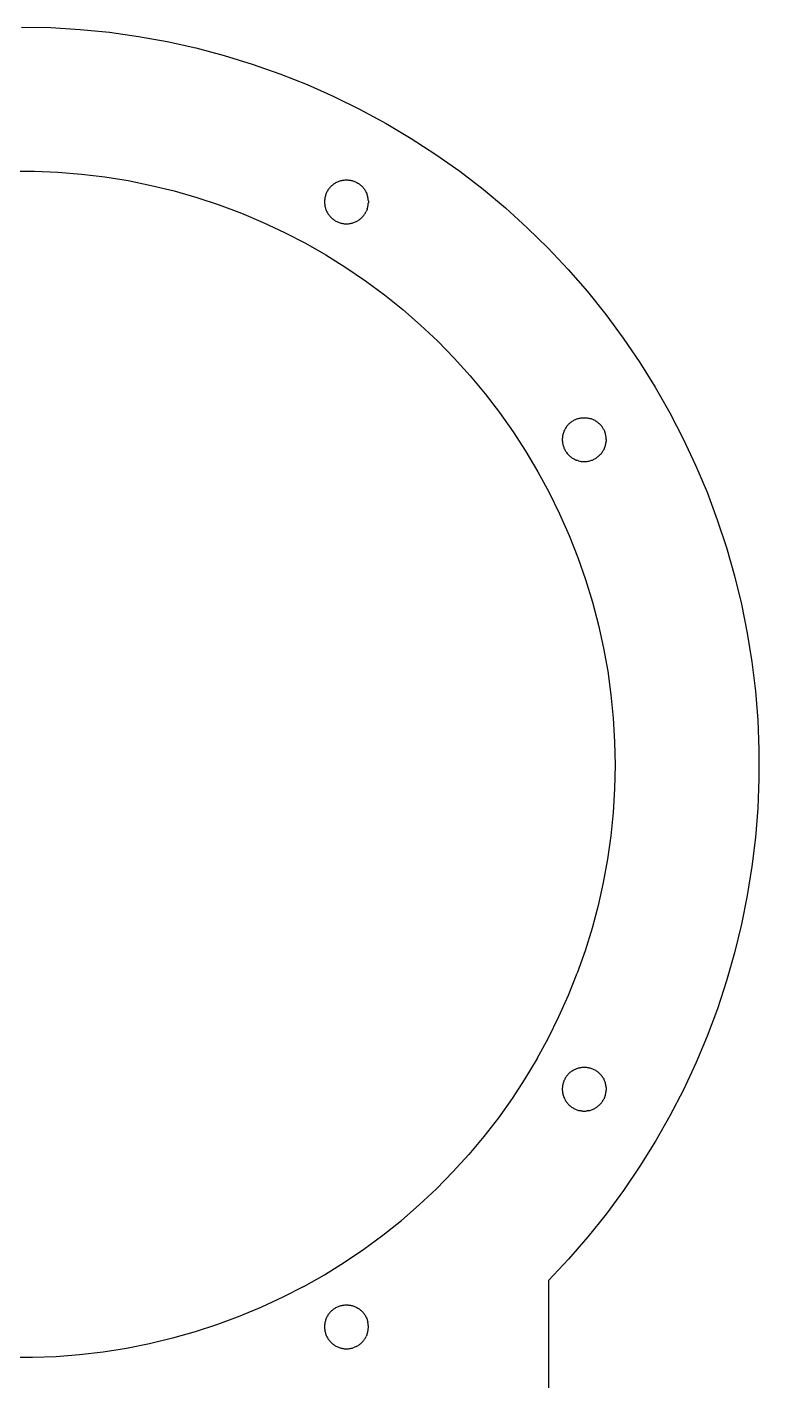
# Model space of a CAD drawing. Header units: millimetres. Extents: x -50 to 192, y -197 to 32.
# Drawn here: x 0.3 to 42, y -141.1 to -64 of the extents above; entities that cross this region are included whole.
import ezdxf

# ---------------------------------------------------------------- set-up
doc = ezdxf.new("R2010")
doc.units = ezdxf.units.MM
doc.layers.add('FRONT_XZ', color=7, linetype='Continuous')

msp = doc.modelspace()

# ---------------------------------------------------------------- linework, layer by layer
at = {"layer": 'FRONT_XZ'}
for p, q in [((0, -64), (1.67, -64.033)), ((1.67, -64.033), (3.337, -64.133)), ((3.337, -64.133), (4.998, -64.298)), ((4.998, -64.298), (6.652, -64.53)), ((6.652, -64.53), (8.295, -64.827)), ((8.295, -64.827), (9.925, -65.19)), ((9.925, -65.19), (11.54, -65.616)), ((11.54, -65.616), (13.136, -66.107)), ((13.136, -66.107), (14.711, -66.661)), ((14.711, -66.661), (16.264, -67.277)), ((16.264, -67.277), (17.79, -67.954)), ((17.79, -67.954), (19.288, -68.691)), ((19.288, -68.691), (20.756, -69.487)), ((20.756, -69.487), (22.191, -70.341)), ((22.191, -70.341), (23.591, -71.252)), ((23.591, -71.252), (24.954, -72.217)), ((-0.62, -72.206), (0.724, -72.208)), ((0.724, -72.208), (2.067, -72.263)), ((2.067, -72.263), (3.407, -72.372)), ((3.407, -72.372), (4.741, -72.534)), ((24.954, -72.217), (26.277, -73.236)), ((4.741, -72.534), (6.068, -72.749)), ((6.068, -72.749), (7.385, -73.017)), ((7.385, -73.017), (8.69, -73.336)), ((17.466, -73.255), (17.439, -73.297)), ((17.495, -73.214), (17.466, -73.255)), ((17.525, -73.175), (17.495, -73.214)), ((17.557, -73.137), (17.525, -73.175)), ((17.59, -73.1), (17.557, -73.137)), ((17.59, -73.1), (17.625, -73.064)), ((17.625, -73.064), (17.661, -73.03)), ((17.661, -73.03), (17.699, -72.998)), ((17.699, -72.998), (17.737, -72.967)), ((17.737, -72.967), (17.777, -72.937)), ((17.777, -72.937), (17.819, -72.909)), ((17.819, -72.909), (17.861, -72.883)), ((17.861, -72.883), (17.904, -72.858)), ((17.904, -72.858), (17.948, -72.836)), ((17.948, -72.836), (17.993, -72.814)), ((17.993, -72.814), (18.039, -72.795)), ((18.039, -72.795), (18.085, -72.778)), ((18.085, -72.778), (18.133, -72.762)), ((18.133, -72.762), (18.18, -72.749)), ((18.18, -72.749), (18.229, -72.737)), ((18.229, -72.737), (18.278, -72.727)), ((18.278, -72.727), (18.327, -72.719)), ((18.327, -72.719), (18.376, -72.713)), ((18.376, -72.713), (18.425, -72.709)), ((18.425, -72.709), (18.475, -72.707)), ((18.475, -72.707), (18.525, -72.707)), ((18.525, -72.707), (18.575, -72.709)), ((18.575, -72.709), (18.624, -72.713)), ((18.624, -72.713), (18.673, -72.719)), ((18.673, -72.719), (18.722, -72.727)), ((18.722, -72.727), (18.771, -72.737)), ((18.771, -72.737), (18.82, -72.749)), ((18.82, -72.749), (18.867, -72.762)), ((18.867, -72.762), (18.915, -72.778)), ((18.915, -72.778), (18.961, -72.795)), ((18.961, -72.795), (19.007, -72.814)), ((19.007, -72.814), (19.052, -72.836)), ((19.052, -72.836), (19.096, -72.858)), ((19.096, -72.858), (19.139, -72.883)), ((19.139, -72.883), (19.181, -72.909)), ((19.181, -72.909), (19.223, -72.937)), ((19.223, -72.937), (19.263, -72.967)), ((19.263, -72.967), (19.301, -72.998)), ((19.301, -72.998), (19.339, -73.03)), ((19.375, -73.064), (19.339, -73.03)), ((19.375, -73.064), (19.41, -73.1)), ((19.41, -73.1), (19.443, -73.137)), ((19.443, -73.137), (19.475, -73.175)), ((19.475, -73.175), (19.505, -73.214)), ((19.505, -73.214), (19.534, -73.255)), ((19.534, -73.255), (19.561, -73.297)), ((26.277, -73.236), (27.559, -74.306)), ((8.69, -73.336), (9.982, -73.708)), ((9.982, -73.708), (11.258, -74.13)), ((17.251, -73.907), (17.25, -73.957)), ((17.25, -73.957), (17.251, -74.007)), ((17.254, -73.858), (17.251, -73.907)), ((17.251, -74.007), (17.254, -74.056)), ((17.259, -73.808), (17.254, -73.858)), ((17.266, -73.759), (17.259, -73.808)), ((17.275, -73.71), (17.266, -73.759)), ((17.285, -73.662), (17.275, -73.71)), ((17.298, -73.614), (17.285, -73.662)), ((17.313, -73.566), (17.298, -73.614)), ((17.329, -73.519), (17.313, -73.566)), ((17.348, -73.473), (17.329, -73.519)), ((17.368, -73.428), (17.348, -73.473)), ((17.39, -73.383), (17.368, -73.428)), ((17.413, -73.339), (17.39, -73.383)), ((17.439, -73.297), (17.413, -73.339)), ((19.561, -73.297), (19.587, -73.339)), ((19.587, -73.339), (19.61, -73.383)), ((19.61, -73.383), (19.632, -73.428)), ((19.632, -73.428), (19.652, -73.473)), ((19.652, -73.473), (19.671, -73.519)), ((19.687, -73.566), (19.671, -73.519)), ((19.702, -73.614), (19.687, -73.566)), ((19.715, -73.662), (19.702, -73.614)), ((19.725, -73.71), (19.715, -73.662)), ((19.734, -73.759), (19.725, -73.71)), ((19.741, -73.808), (19.734, -73.759)), ((19.746, -73.858), (19.741, -73.808)), ((19.749, -73.907), (19.746, -73.858)), ((19.746, -74.056), (19.749, -74.007)), ((19.749, -73.907), (19.75, -73.957)), ((19.75, -73.957), (19.749, -74.007)), ((11.258, -74.13), (12.516, -74.603)), ((12.516, -74.603), (13.754, -75.125)), ((17.254, -74.056), (17.259, -74.106)), ((17.259, -74.106), (17.266, -74.155)), ((17.266, -74.155), (17.275, -74.204)), ((17.275, -74.204), (17.285, -74.252)), ((17.285, -74.252), (17.298, -74.301)), ((17.298, -74.301), (17.313, -74.348)), ((17.313, -74.348), (17.329, -74.395)), ((17.329, -74.395), (17.348, -74.441)), ((17.348, -74.441), (17.368, -74.487)), ((17.368, -74.487), (17.39, -74.531)), ((17.39, -74.531), (17.413, -74.575)), ((17.413, -74.575), (17.439, -74.618)), ((17.439, -74.618), (17.466, -74.659)), ((17.466, -74.659), (17.495, -74.7)), ((17.495, -74.7), (17.525, -74.739)), ((17.525, -74.739), (17.557, -74.777)), ((17.557, -74.777), (17.59, -74.814)), ((19.41, -74.814), (19.443, -74.777)), ((19.443, -74.777), (19.475, -74.739)), ((19.475, -74.739), (19.505, -74.7)), ((19.505, -74.7), (19.534, -74.659)), ((19.534, -74.659), (19.561, -74.618)), ((19.561, -74.618), (19.587, -74.575)), ((19.587, -74.575), (19.61, -74.531)), ((19.632, -74.487), (19.61, -74.531)), ((19.652, -74.441), (19.632, -74.487)), ((19.671, -74.395), (19.652, -74.441)), ((19.687, -74.348), (19.671, -74.395)), ((19.687, -74.348), (19.702, -74.301)), ((19.702, -74.301), (19.715, -74.252)), ((19.715, -74.252), (19.725, -74.204)), ((19.725, -74.204), (19.734, -74.155)), ((19.734, -74.155), (19.741, -74.106)), ((19.741, -74.106), (19.746, -74.056)), ((27.559, -74.306), (28.797, -75.427)), ((13.754, -75.125), (14.971, -75.696)), ((17.59, -74.814), (17.625, -74.85)), ((17.625, -74.85), (17.661, -74.884)), ((17.661, -74.884), (17.699, -74.916)), ((17.699, -74.916), (17.737, -74.947)), ((17.737, -74.947), (17.777, -74.977)), ((17.777, -74.977), (17.819, -75.005)), ((17.819, -75.005), (17.861, -75.031)), ((17.861, -75.031), (17.904, -75.056)), ((17.904, -75.056), (17.948, -75.079)), ((17.948, -75.079), (17.993, -75.1)), ((17.993, -75.1), (18.039, -75.119)), ((18.039, -75.119), (18.085, -75.136)), ((18.085, -75.136), (18.133, -75.152)), ((18.133, -75.152), (18.18, -75.166)), ((18.18, -75.166), (18.229, -75.177)), ((18.229, -75.177), (18.278, -75.187)), ((18.278, -75.187), (18.327, -75.195)), ((18.327, -75.195), (18.376, -75.201)), ((18.376, -75.201), (18.425, -75.205)), ((18.425, -75.205), (18.475, -75.207)), ((18.475, -75.207), (18.525, -75.207)), ((18.525, -75.207), (18.575, -75.205)), ((18.575, -75.205), (18.624, -75.201)), ((18.624, -75.201), (18.673, -75.195)), ((18.673, -75.195), (18.722, -75.187)), ((18.722, -75.187), (18.771, -75.177)), ((18.771, -75.177), (18.82, -75.166)), ((18.82, -75.166), (18.867, -75.152)), ((18.867, -75.152), (18.915, -75.136)), ((18.915, -75.136), (18.961, -75.119)), ((18.961, -75.119), (19.007, -75.1)), ((19.007, -75.1), (19.052, -75.079)), ((19.052, -75.079), (19.096, -75.056)), ((19.096, -75.056), (19.139, -75.031)), ((19.139, -75.031), (19.181, -75.005)), ((19.181, -75.005), (19.223, -74.977)), ((19.223, -74.977), (19.263, -74.947)), ((19.263, -74.947), (19.301, -74.916)), ((19.301, -74.916), (19.339, -74.884)), ((19.339, -74.884), (19.375, -74.85)), ((19.375, -74.85), (19.41, -74.814)), ((28.797, -75.427), (29.99, -76.596)), ((14.971, -75.696), (16.164, -76.316)), ((16.164, -76.316), (17.331, -76.982)), ((17.331, -76.982), (18.471, -77.694)), ((29.99, -76.596), (31.135, -77.811)), ((18.471, -77.694), (19.582, -78.45)), ((31.135, -77.811), (32.231, -79.071)), ((19.582, -78.45), (20.662, -79.251)), ((20.662, -79.251), (21.709, -80.093)), ((32.231, -79.071), (33.276, -80.373)), ((21.709, -80.093), (22.722, -80.977)), ((22.722, -80.977), (23.699, -81.9)), ((33.276, -80.373), (34.268, -81.716)), ((34.268, -81.716), (35.206, -83.098)), ((23.699, -81.9), (24.638, -82.861)), ((24.638, -82.861), (25.538, -83.859)), ((35.206, -83.098), (36.089, -84.516)), ((25.538, -83.859), (26.398, -84.892)), ((36.089, -84.516), (36.915, -85.967)), ((26.398, -84.892), (27.217, -85.958)), ((27.217, -85.958), (27.992, -87.056)), ((31.491, -86.378), (31.536, -86.357)), ((31.536, -86.357), (31.582, -86.338)), ((31.582, -86.338), (31.628, -86.321)), ((31.628, -86.321), (31.676, -86.305)), ((31.676, -86.305), (31.723, -86.292)), ((31.723, -86.292), (31.772, -86.28)), ((31.772, -86.28), (31.82, -86.27)), ((31.82, -86.27), (31.87, -86.262)), ((31.87, -86.262), (31.919, -86.256)), ((31.919, -86.256), (31.968, -86.252)), ((31.968, -86.252), (32.018, -86.25)), ((32.018, -86.25), (32.068, -86.25)), ((32.068, -86.25), (32.117, -86.252)), ((32.117, -86.252), (32.167, -86.256)), ((32.167, -86.256), (32.216, -86.262)), ((32.216, -86.262), (32.265, -86.27)), ((32.265, -86.27), (32.314, -86.28)), ((32.314, -86.28), (32.362, -86.292)), ((32.362, -86.292), (32.41, -86.305)), ((32.41, -86.305), (32.457, -86.321)), ((32.457, -86.321), (32.504, -86.338)), ((32.504, -86.338), (32.55, -86.357)), ((32.55, -86.357), (32.595, -86.378)), ((36.915, -85.967), (37.682, -87.45)), ((27.992, -87.056), (28.723, -88.184)), ((30.856, -87.109), (30.841, -87.157)), ((30.872, -87.062), (30.856, -87.109)), ((30.89, -87.016), (30.872, -87.062)), ((30.911, -86.97), (30.89, -87.016)), ((30.933, -86.926), (30.911, -86.97)), ((30.956, -86.882), (30.933, -86.926)), ((30.982, -86.839), (30.956, -86.882)), ((31.009, -86.798), (30.982, -86.839)), ((31.038, -86.757), (31.009, -86.798)), ((31.068, -86.718), (31.038, -86.757)), ((31.1, -86.68), (31.068, -86.718)), ((31.133, -86.643), (31.1, -86.68)), ((31.133, -86.643), (31.168, -86.607)), ((31.168, -86.607), (31.204, -86.573)), ((31.204, -86.573), (31.242, -86.541)), ((31.242, -86.541), (31.28, -86.51)), ((31.28, -86.51), (31.32, -86.48)), ((31.32, -86.48), (31.361, -86.452)), ((31.361, -86.452), (31.404, -86.426)), ((31.404, -86.426), (31.447, -86.401)), ((31.447, -86.401), (31.491, -86.378)), ((32.595, -86.378), (32.639, -86.401)), ((32.639, -86.401), (32.682, -86.426)), ((32.682, -86.426), (32.724, -86.452)), ((32.724, -86.452), (32.766, -86.48)), ((32.766, -86.48), (32.806, -86.51)), ((32.844, -86.541), (32.806, -86.51)), ((32.882, -86.573), (32.844, -86.541)), ((32.918, -86.607), (32.882, -86.573)), ((32.953, -86.643), (32.918, -86.607)), ((32.986, -86.68), (32.953, -86.643)), ((33.018, -86.718), (32.986, -86.68)), ((33.048, -86.757), (33.018, -86.718)), ((33.077, -86.798), (33.048, -86.757)), ((33.104, -86.839), (33.077, -86.798)), ((33.13, -86.882), (33.104, -86.839)), ((33.153, -86.926), (33.13, -86.882)), ((33.153, -86.926), (33.175, -86.97)), ((33.175, -86.97), (33.195, -87.016)), ((33.195, -87.016), (33.214, -87.062)), ((33.23, -87.109), (33.214, -87.062)), ((33.245, -87.157), (33.23, -87.109)), ((30.794, -87.45), (30.793, -87.5)), ((30.793, -87.5), (30.794, -87.55)), ((30.797, -87.401), (30.794, -87.45)), ((30.794, -87.55), (30.797, -87.599)), ((30.802, -87.351), (30.797, -87.401)), ((30.797, -87.599), (30.802, -87.649)), ((30.809, -87.302), (30.802, -87.351)), ((30.802, -87.649), (30.809, -87.698)), ((30.818, -87.253), (30.809, -87.302)), ((30.809, -87.698), (30.818, -87.747)), ((30.828, -87.205), (30.818, -87.253)), ((30.818, -87.747), (30.828, -87.795)), ((30.841, -87.157), (30.828, -87.205)), ((30.828, -87.795), (30.841, -87.843)), ((30.841, -87.843), (30.856, -87.891)), ((30.856, -87.891), (30.872, -87.938)), ((33.214, -87.938), (33.23, -87.891)), ((33.23, -87.891), (33.245, -87.843)), ((33.258, -87.205), (33.245, -87.157)), ((33.245, -87.843), (33.258, -87.795)), ((33.268, -87.253), (33.258, -87.205)), ((33.258, -87.795), (33.268, -87.747)), ((33.277, -87.302), (33.268, -87.253)), ((33.268, -87.747), (33.277, -87.698)), ((33.284, -87.351), (33.277, -87.302)), ((33.277, -87.698), (33.284, -87.649)), ((33.289, -87.401), (33.284, -87.351)), ((33.284, -87.649), (33.289, -87.599)), ((33.292, -87.45), (33.289, -87.401)), ((33.292, -87.55), (33.289, -87.599)), ((33.293, -87.5), (33.292, -87.45)), ((33.293, -87.5), (33.292, -87.55)), ((37.682, -87.45), (38.389, -88.963)), ((28.723, -88.184), (29.409, -89.34)), ((30.872, -87.938), (30.89, -87.984)), ((30.89, -87.984), (30.911, -88.03)), ((30.911, -88.03), (30.933, -88.074)), ((30.933, -88.074), (30.956, -88.118)), ((30.956, -88.118), (30.982, -88.161)), ((30.982, -88.161), (31.009, -88.202)), ((31.009, -88.202), (31.038, -88.243)), ((31.038, -88.243), (31.068, -88.282)), ((31.068, -88.282), (31.1, -88.32)), ((31.1, -88.32), (31.133, -88.357)), ((31.133, -88.357), (31.168, -88.393)), ((31.168, -88.393), (31.204, -88.427)), ((31.204, -88.427), (31.242, -88.459)), ((31.242, -88.459), (31.28, -88.49)), ((31.28, -88.49), (31.32, -88.52)), ((31.32, -88.52), (31.361, -88.548)), ((31.361, -88.548), (31.404, -88.574)), ((31.404, -88.574), (31.447, -88.599)), ((31.447, -88.599), (31.491, -88.622)), ((31.491, -88.622), (31.536, -88.643)), ((31.536, -88.643), (31.582, -88.662)), ((31.582, -88.662), (31.628, -88.679)), ((31.676, -88.695), (31.628, -88.679)), ((32.41, -88.695), (32.457, -88.679)), ((32.457, -88.679), (32.504, -88.662)), ((32.504, -88.662), (32.55, -88.643)), ((32.55, -88.643), (32.595, -88.622)), ((32.595, -88.622), (32.639, -88.599)), ((32.639, -88.599), (32.682, -88.574)), ((32.682, -88.574), (32.724, -88.548)), ((32.724, -88.548), (32.766, -88.52)), ((32.766, -88.52), (32.806, -88.49)), ((32.806, -88.49), (32.844, -88.459)), ((32.882, -88.427), (32.844, -88.459)), ((32.918, -88.393), (32.882, -88.427)), ((32.918, -88.393), (32.953, -88.357)), ((32.953, -88.357), (32.986, -88.32)), ((32.986, -88.32), (33.018, -88.282)), ((33.018, -88.282), (33.048, -88.243)), ((33.048, -88.243), (33.077, -88.202)), ((33.077, -88.202), (33.104, -88.161)), ((33.104, -88.161), (33.13, -88.118)), ((33.153, -88.074), (33.13, -88.118)), ((33.175, -88.03), (33.153, -88.074)), ((33.175, -88.03), (33.195, -87.984)), ((33.195, -87.984), (33.214, -87.938)), ((29.409, -89.34), (30.048, -90.522)), ((31.723, -88.708), (31.676, -88.695)), ((31.723, -88.708), (31.772, -88.72)), ((31.772, -88.72), (31.82, -88.73)), ((31.82, -88.73), (31.87, -88.738)), ((31.87, -88.738), (31.919, -88.744)), ((31.919, -88.744), (31.968, -88.748)), ((31.968, -88.748), (32.018, -88.75)), ((32.018, -88.75), (32.068, -88.75)), ((32.068, -88.75), (32.117, -88.748)), ((32.117, -88.748), (32.167, -88.744)), ((32.167, -88.744), (32.216, -88.738)), ((32.216, -88.738), (32.265, -88.73)), ((32.265, -88.73), (32.314, -88.72)), ((32.314, -88.72), (32.362, -88.708)), ((32.362, -88.708), (32.41, -88.695)), ((38.389, -88.963), (39.036, -90.502)), ((30.048, -90.522), (30.639, -91.729)), ((39.036, -90.502), (39.621, -92.067)), ((30.639, -91.729), (31.183, -92.958)), ((39.621, -92.067), (40.144, -93.653)), ((31.183, -92.958), (31.676, -94.208)), ((40.144, -93.653), (40.603, -95.258)), ((31.676, -94.208), (32.12, -95.477)), ((32.12, -95.477), (32.513, -96.762)), ((40.603, -95.258), (40.998, -96.881)), ((32.513, -96.762), (32.855, -98.062)), ((40.998, -96.881), (41.328, -98.518)), ((32.855, -98.062), (33.144, -99.375)), ((41.328, -98.518), (41.593, -100.166)), ((33.144, -99.375), (33.381, -100.698)), ((41.593, -100.166), (41.792, -101.824)), ((33.381, -100.698), (33.566, -102.029)), ((33.566, -102.029), (33.697, -103.366)), ((41.792, -101.824), (41.925, -103.489)), ((33.697, -103.366), (33.775, -104.708)), ((41.925, -103.489), (41.992, -105.158)), ((33.775, -104.708), (33.8, -106.052)), ((41.992, -105.158), (41.992, -106.828)), ((33.8, -106.052), (33.771, -107.396)), ((41.992, -106.828), (41.926, -108.496)), ((33.771, -107.396), (33.689, -108.737)), ((33.689, -108.737), (33.554, -110.075)), ((41.926, -108.496), (41.793, -110.161)), ((33.554, -110.075), (33.365, -111.405)), ((41.793, -110.161), (41.595, -111.819)), ((33.365, -111.405), (33.124, -112.727)), ((41.595, -111.819), (41.331, -113.468)), ((33.124, -112.727), (32.83, -114.039)), ((32.83, -114.039), (32.485, -115.338)), ((41.331, -113.468), (41.001, -115.105)), ((32.485, -115.338), (32.088, -116.622)), ((41.001, -115.105), (40.607, -116.728)), ((32.088, -116.622), (31.64, -117.889)), ((40.607, -116.728), (40.148, -118.333)), ((31.142, -119.138), (31.64, -117.889)), ((40.148, -118.333), (39.626, -119.92)), ((30.595, -120.365), (31.142, -119.138)), ((39.626, -119.92), (39.042, -121.484)), ((30, -121.57), (30.595, -120.365)), ((29.357, -122.751), (30, -121.57)), ((39.042, -121.484), (38.395, -123.024)), ((29.357, -122.751), (28.668, -123.905)), ((31.447, -123.401), (31.491, -123.378)), ((31.491, -123.378), (31.536, -123.357)), ((31.536, -123.357), (31.582, -123.338)), ((31.582, -123.338), (31.628, -123.321)), ((31.628, -123.321), (31.676, -123.305)), ((31.676, -123.305), (31.723, -123.292)), ((31.723, -123.292), (31.772, -123.28)), ((31.772, -123.28), (31.82, -123.27)), ((31.82, -123.27), (31.87, -123.262)), ((31.87, -123.262), (31.919, -123.256)), ((31.919, -123.256), (31.968, -123.252)), ((31.968, -123.252), (32.018, -123.25)), ((32.018, -123.25), (32.068, -123.25)), ((32.068, -123.25), (32.117, -123.252)), ((32.117, -123.252), (32.167, -123.256)), ((32.167, -123.256), (32.216, -123.262)), ((32.216, -123.262), (32.265, -123.27)), ((32.265, -123.27), (32.314, -123.28)), ((32.314, -123.28), (32.362, -123.292)), ((32.362, -123.292), (32.41, -123.305)), ((32.41, -123.305), (32.457, -123.321)), ((32.457, -123.321), (32.504, -123.338)), ((32.504, -123.338), (32.55, -123.357)), ((32.55, -123.357), (32.595, -123.378)), ((32.595, -123.378), (32.639, -123.401)), ((38.395, -123.024), (37.688, -124.536)), ((28.668, -123.905), (27.934, -125.03)), ((30.841, -124.157), (30.828, -124.205)), ((30.856, -124.109), (30.841, -124.157)), ((30.872, -124.062), (30.856, -124.109)), ((30.89, -124.016), (30.872, -124.062)), ((30.911, -123.97), (30.89, -124.016)), ((30.933, -123.926), (30.911, -123.97)), ((30.956, -123.882), (30.933, -123.926)), ((30.982, -123.839), (30.956, -123.882)), ((31.009, -123.798), (30.982, -123.839)), ((31.038, -123.757), (31.009, -123.798)), ((31.068, -123.718), (31.038, -123.757)), ((31.1, -123.68), (31.068, -123.718)), ((31.133, -123.643), (31.1, -123.68)), ((31.133, -123.643), (31.168, -123.607)), ((31.168, -123.607), (31.204, -123.573)), ((31.204, -123.573), (31.242, -123.541)), ((31.242, -123.541), (31.28, -123.51)), ((31.28, -123.51), (31.32, -123.48)), ((31.32, -123.48), (31.361, -123.452)), ((31.361, -123.452), (31.404, -123.426)), ((31.404, -123.426), (31.447, -123.401)), ((32.639, -123.401), (32.682, -123.426)), ((32.682, -123.426), (32.724, -123.452)), ((32.724, -123.452), (32.766, -123.48)), ((32.766, -123.48), (32.806, -123.51)), ((32.844, -123.541), (32.806, -123.51)), ((32.844, -123.541), (32.882, -123.573)), ((32.882, -123.573), (32.918, -123.607)), ((32.953, -123.643), (32.918, -123.607)), ((32.986, -123.68), (32.953, -123.643)), ((33.018, -123.718), (32.986, -123.68)), ((33.048, -123.757), (33.018, -123.718)), ((33.077, -123.798), (33.048, -123.757)), ((33.104, -123.839), (33.077, -123.798)), ((33.13, -123.882), (33.104, -123.839)), ((33.13, -123.882), (33.153, -123.926)), ((33.153, -123.926), (33.175, -123.97)), ((33.195, -124.016), (33.175, -123.97)), ((33.214, -124.062), (33.195, -124.016)), ((33.23, -124.109), (33.214, -124.062)), ((33.245, -124.157), (33.23, -124.109)), ((33.258, -124.205), (33.245, -124.157)), ((30.794, -124.45), (30.793, -124.5)), ((30.793, -124.5), (30.794, -124.55)), ((30.797, -124.401), (30.794, -124.45)), ((30.794, -124.55), (30.797, -124.599)), ((30.802, -124.351), (30.797, -124.401)), ((30.797, -124.599), (30.802, -124.649)), ((30.809, -124.302), (30.802, -124.351)), ((30.802, -124.649), (30.809, -124.698)), ((30.818, -124.253), (30.809, -124.302)), ((30.809, -124.698), (30.818, -124.747)), ((30.828, -124.205), (30.818, -124.253)), ((30.818, -124.747), (30.828, -124.795)), ((30.828, -124.795), (30.841, -124.843)), ((30.841, -124.843), (30.856, -124.891)), ((30.856, -124.891), (30.872, -124.938)), ((33.214, -124.938), (33.23, -124.891)), ((33.23, -124.891), (33.245, -124.843)), ((33.245, -124.843), (33.258, -124.795)), ((33.268, -124.253), (33.258, -124.205)), ((33.258, -124.795), (33.268, -124.747)), ((33.277, -124.302), (33.268, -124.253)), ((33.268, -124.747), (33.277, -124.698)), ((33.284, -124.351), (33.277, -124.302)), ((33.277, -124.698), (33.284, -124.649)), ((33.289, -124.401), (33.284, -124.351)), ((33.284, -124.649), (33.289, -124.599)), ((33.289, -124.401), (33.292, -124.45)), ((33.289, -124.599), (33.292, -124.55)), ((33.292, -124.45), (33.293, -124.5)), ((33.293, -124.5), (33.292, -124.55)), ((37.688, -124.536), (36.922, -126.02)), ((27.934, -125.03), (27.155, -126.126)), ((30.872, -124.938), (30.89, -124.984)), ((30.89, -124.984), (30.911, -125.03)), ((30.911, -125.03), (30.933, -125.074)), ((30.933, -125.074), (30.956, -125.118)), ((30.956, -125.118), (30.982, -125.161)), ((30.982, -125.161), (31.009, -125.202)), ((31.009, -125.202), (31.038, -125.243)), ((31.038, -125.243), (31.068, -125.282)), ((31.068, -125.282), (31.1, -125.32)), ((31.1, -125.32), (31.133, -125.357)), ((31.133, -125.357), (31.168, -125.393)), ((31.168, -125.393), (31.204, -125.427)), ((31.204, -125.427), (31.242, -125.459)), ((31.242, -125.459), (31.28, -125.49)), ((31.28, -125.49), (31.32, -125.52)), ((31.32, -125.52), (31.361, -125.548)), ((31.361, -125.548), (31.404, -125.574)), ((31.404, -125.574), (31.447, -125.599)), ((31.447, -125.599), (31.491, -125.622)), ((31.491, -125.622), (31.536, -125.643)), ((31.536, -125.643), (31.582, -125.662)), ((31.582, -125.662), (31.628, -125.679)), ((31.628, -125.679), (31.676, -125.695)), ((31.676, -125.695), (31.723, -125.708)), ((32.362, -125.708), (32.41, -125.695)), ((32.41, -125.695), (32.457, -125.679)), ((32.457, -125.679), (32.504, -125.662)), ((32.504, -125.662), (32.55, -125.643)), ((32.55, -125.643), (32.595, -125.622)), ((32.595, -125.622), (32.639, -125.599)), ((32.639, -125.599), (32.682, -125.574)), ((32.682, -125.574), (32.724, -125.548)), ((32.724, -125.548), (32.766, -125.52)), ((32.806, -125.49), (32.766, -125.52)), ((32.844, -125.459), (32.806, -125.49)), ((32.844, -125.459), (32.882, -125.427)), ((32.882, -125.427), (32.918, -125.393)), ((32.918, -125.393), (32.953, -125.357)), ((32.953, -125.357), (32.986, -125.32)), ((32.986, -125.32), (33.018, -125.282)), ((33.018, -125.282), (33.048, -125.243)), ((33.048, -125.243), (33.077, -125.202)), ((33.077, -125.202), (33.104, -125.161)), ((33.104, -125.161), (33.13, -125.118)), ((33.13, -125.118), (33.153, -125.074)), ((33.175, -125.03), (33.153, -125.074)), ((33.195, -124.984), (33.175, -125.03)), ((33.195, -124.984), (33.214, -124.938)), ((27.155, -126.126), (26.333, -127.19)), ((31.723, -125.708), (31.772, -125.72)), ((31.82, -125.73), (31.772, -125.72)), ((31.87, -125.738), (31.82, -125.73)), ((31.87, -125.738), (31.919, -125.744)), ((31.919, -125.744), (31.968, -125.748)), ((31.968, -125.748), (32.018, -125.75)), ((32.018, -125.75), (32.068, -125.75)), ((32.068, -125.75), (32.117, -125.748)), ((32.117, -125.748), (32.167, -125.744)), ((32.167, -125.744), (32.216, -125.738)), ((32.265, -125.73), (32.216, -125.738)), ((32.314, -125.72), (32.265, -125.73)), ((32.314, -125.72), (32.362, -125.708)), ((36.922, -126.02), (36.097, -127.472)), ((26.333, -127.19), (25.47, -128.22)), ((36.097, -127.472), (35.215, -128.89)), ((25.47, -128.22), (24.567, -129.215)), ((24.567, -129.215), (23.624, -130.173)), ((35.215, -128.89), (34.277, -130.271)), ((23.624, -130.173), (22.644, -131.093)), ((34.277, -130.271), (33.285, -131.615)), ((21.629, -131.974), (22.644, -131.093)), ((33.285, -131.615), (32.24, -132.918)), ((20.579, -132.813), (21.629, -131.974)), ((19.497, -133.61), (20.579, -132.813)), ((32.24, -132.918), (31.145, -134.178)), ((18.384, -134.363), (19.497, -133.61)), ((31.145, -134.178), (30, -135.394)), ((17.242, -135.072), (18.384, -134.363)), ((16.072, -135.734), (17.242, -135.072)), ((30, -135.394), (30, -148)), ((14.877, -136.35), (13.659, -136.917)), ((16.072, -135.734), (14.877, -136.35)), ((13.659, -136.917), (12.419, -137.436)), ((17.525, -137.261), (17.495, -137.3)), ((17.557, -137.223), (17.525, -137.261)), ((17.59, -137.186), (17.557, -137.223)), ((17.59, -137.186), (17.625, -137.15)), ((17.625, -137.15), (17.661, -137.116)), ((17.661, -137.116), (17.699, -137.084)), ((17.699, -137.084), (17.737, -137.053)), ((17.737, -137.053), (17.777, -137.023)), ((17.777, -137.023), (17.819, -136.995)), ((17.819, -136.995), (17.861, -136.969)), ((17.861, -136.969), (17.904, -136.944)), ((17.904, -136.944), (17.948, -136.921)), ((17.948, -136.921), (17.993, -136.9)), ((17.993, -136.9), (18.039, -136.881)), ((18.039, -136.881), (18.085, -136.864)), ((18.085, -136.864), (18.133, -136.848)), ((18.133, -136.848), (18.18, -136.834)), ((18.18, -136.834), (18.229, -136.823)), ((18.229, -136.823), (18.278, -136.813)), ((18.278, -136.813), (18.327, -136.805)), ((18.327, -136.805), (18.376, -136.799)), ((18.376, -136.799), (18.425, -136.795)), ((18.425, -136.795), (18.475, -136.793)), ((18.475, -136.793), (18.525, -136.793)), ((18.525, -136.793), (18.575, -136.795)), ((18.575, -136.795), (18.624, -136.799)), ((18.624, -136.799), (18.673, -136.805)), ((18.673, -136.805), (18.722, -136.813)), ((18.722, -136.813), (18.771, -136.823)), ((18.771, -136.823), (18.82, -136.834)), ((18.82, -136.834), (18.867, -136.848)), ((18.867, -136.848), (18.915, -136.864)), ((18.915, -136.864), (18.961, -136.881)), ((18.961, -136.881), (19.007, -136.9)), ((19.007, -136.9), (19.052, -136.921)), ((19.052, -136.921), (19.096, -136.944)), ((19.096, -136.944), (19.139, -136.969)), ((19.139, -136.969), (19.181, -136.995)), ((19.181, -136.995), (19.223, -137.023)), ((19.223, -137.023), (19.263, -137.053)), ((19.263, -137.053), (19.301, -137.084)), ((19.301, -137.084), (19.339, -137.116)), ((19.339, -137.116), (19.375, -137.15)), ((19.375, -137.15), (19.41, -137.186)), ((19.41, -137.186), (19.443, -137.223)), ((19.443, -137.223), (19.475, -137.261)), ((19.475, -137.261), (19.505, -137.3)), ((11.16, -137.905), (9.882, -138.323)), ((12.419, -137.436), (11.16, -137.905)), ((17.251, -137.993), (17.25, -138.043)), ((17.25, -138.043), (17.251, -138.093)), ((17.254, -137.944), (17.251, -137.993)), ((17.259, -137.894), (17.254, -137.944)), ((17.266, -137.845), (17.259, -137.894)), ((17.275, -137.796), (17.266, -137.845)), ((17.285, -137.748), (17.275, -137.796)), ((17.298, -137.699), (17.285, -137.748)), ((17.313, -137.652), (17.298, -137.699)), ((17.329, -137.605), (17.313, -137.652)), ((17.348, -137.559), (17.329, -137.605)), ((17.368, -137.513), (17.348, -137.559)), ((17.39, -137.469), (17.368, -137.513)), ((17.413, -137.425), (17.39, -137.469)), ((17.439, -137.382), (17.413, -137.425)), ((17.466, -137.341), (17.439, -137.382)), ((17.495, -137.3), (17.466, -137.341)), ((19.505, -137.3), (19.534, -137.341)), ((19.534, -137.341), (19.561, -137.382)), ((19.561, -137.382), (19.587, -137.425)), ((19.587, -137.425), (19.61, -137.469)), ((19.61, -137.469), (19.632, -137.513)), ((19.632, -137.513), (19.652, -137.559)), ((19.652, -137.559), (19.671, -137.605)), ((19.671, -137.605), (19.687, -137.652)), ((19.687, -137.652), (19.702, -137.699)), ((19.702, -137.699), (19.715, -137.748)), ((19.725, -137.796), (19.715, -137.748)), ((19.734, -137.845), (19.725, -137.796)), ((19.741, -137.894), (19.734, -137.845)), ((19.746, -137.944), (19.741, -137.894)), ((19.749, -137.993), (19.746, -137.944)), ((19.75, -138.043), (19.749, -137.993)), ((19.749, -138.093), (19.75, -138.043)), ((8.589, -138.69), (7.283, -139.006)), ((9.882, -138.323), (8.589, -138.69)), ((17.251, -138.093), (17.254, -138.142)), ((17.254, -138.142), (17.259, -138.192)), ((17.259, -138.192), (17.266, -138.241)), ((17.266, -138.241), (17.275, -138.29)), ((17.275, -138.29), (17.285, -138.338)), ((17.285, -138.338), (17.298, -138.386)), ((17.298, -138.386), (17.313, -138.434)), ((17.313, -138.434), (17.329, -138.481)), ((17.329, -138.481), (17.348, -138.527)), ((17.348, -138.527), (17.368, -138.572)), ((17.368, -138.572), (17.39, -138.617)), ((17.39, -138.617), (17.413, -138.661)), ((17.413, -138.661), (17.439, -138.703)), ((17.439, -138.703), (17.466, -138.745)), ((17.466, -138.745), (17.495, -138.786)), ((17.495, -138.786), (17.525, -138.825)), ((19.475, -138.825), (19.505, -138.786)), ((19.505, -138.786), (19.534, -138.745)), ((19.534, -138.745), (19.561, -138.703)), ((19.561, -138.703), (19.587, -138.661)), ((19.587, -138.661), (19.61, -138.617)), ((19.632, -138.572), (19.61, -138.617)), ((19.652, -138.527), (19.632, -138.572)), ((19.652, -138.527), (19.671, -138.481)), ((19.671, -138.481), (19.687, -138.434)), ((19.687, -138.434), (19.702, -138.386)), ((19.702, -138.386), (19.715, -138.338)), ((19.715, -138.338), (19.725, -138.29)), ((19.725, -138.29), (19.734, -138.241)), ((19.734, -138.241), (19.741, -138.192)), ((19.741, -138.192), (19.746, -138.142)), ((19.746, -138.142), (19.749, -138.093)), ((4.638, -139.48), (3.303, -139.638)), ((5.965, -139.269), (4.638, -139.48)), ((7.283, -139.006), (5.965, -139.269)), ((17.525, -138.825), (17.557, -138.863)), ((17.557, -138.863), (17.59, -138.9)), ((17.59, -138.9), (17.625, -138.936)), ((17.625, -138.936), (17.661, -138.97)), ((17.661, -138.97), (17.699, -139.002)), ((17.699, -139.002), (17.737, -139.033)), ((17.737, -139.033), (17.777, -139.063)), ((17.777, -139.063), (17.819, -139.091)), ((17.819, -139.091), (17.861, -139.117)), ((17.861, -139.117), (17.904, -139.142)), ((17.904, -139.142), (17.948, -139.164)), ((17.948, -139.164), (17.993, -139.186)), ((17.993, -139.186), (18.039, -139.205)), ((18.039, -139.205), (18.085, -139.222)), ((18.085, -139.222), (18.133, -139.238)), ((18.133, -139.238), (18.18, -139.251)), ((18.18, -139.251), (18.229, -139.263)), ((18.229, -139.263), (18.278, -139.273)), ((18.278, -139.273), (18.327, -139.281)), ((18.327, -139.281), (18.376, -139.287)), ((18.376, -139.287), (18.425, -139.291)), ((18.425, -139.291), (18.475, -139.293)), ((18.475, -139.293), (18.525, -139.293)), ((18.525, -139.293), (18.575, -139.291)), ((18.575, -139.291), (18.624, -139.287)), ((18.624, -139.287), (18.673, -139.281)), ((18.673, -139.281), (18.722, -139.273)), ((18.722, -139.273), (18.771, -139.263)), ((18.771, -139.263), (18.82, -139.251)), ((18.82, -139.251), (18.867, -139.238)), ((18.867, -139.238), (18.915, -139.222)), ((18.915, -139.222), (18.961, -139.205)), ((19.007, -139.186), (18.961, -139.205)), ((19.052, -139.164), (19.007, -139.186)), ((19.052, -139.164), (19.096, -139.142)), ((19.096, -139.142), (19.139, -139.117)), ((19.139, -139.117), (19.181, -139.091)), ((19.181, -139.091), (19.223, -139.063)), ((19.223, -139.063), (19.263, -139.033)), ((19.263, -139.033), (19.301, -139.002)), ((19.301, -139.002), (19.339, -138.97)), ((19.339, -138.97), (19.375, -138.936)), ((19.375, -138.936), (19.41, -138.9)), ((19.41, -138.9), (19.443, -138.863)), ((19.443, -138.863), (19.475, -138.825)), ((0.62, -139.794), (-0.724, -139.792)), ((1.963, -139.743), (0.62, -139.794)), ((3.303, -139.638), (1.963, -139.743))]:
    msp.add_line(p, q, dxfattribs=at)

doc.saveas('drawing.dxf')
